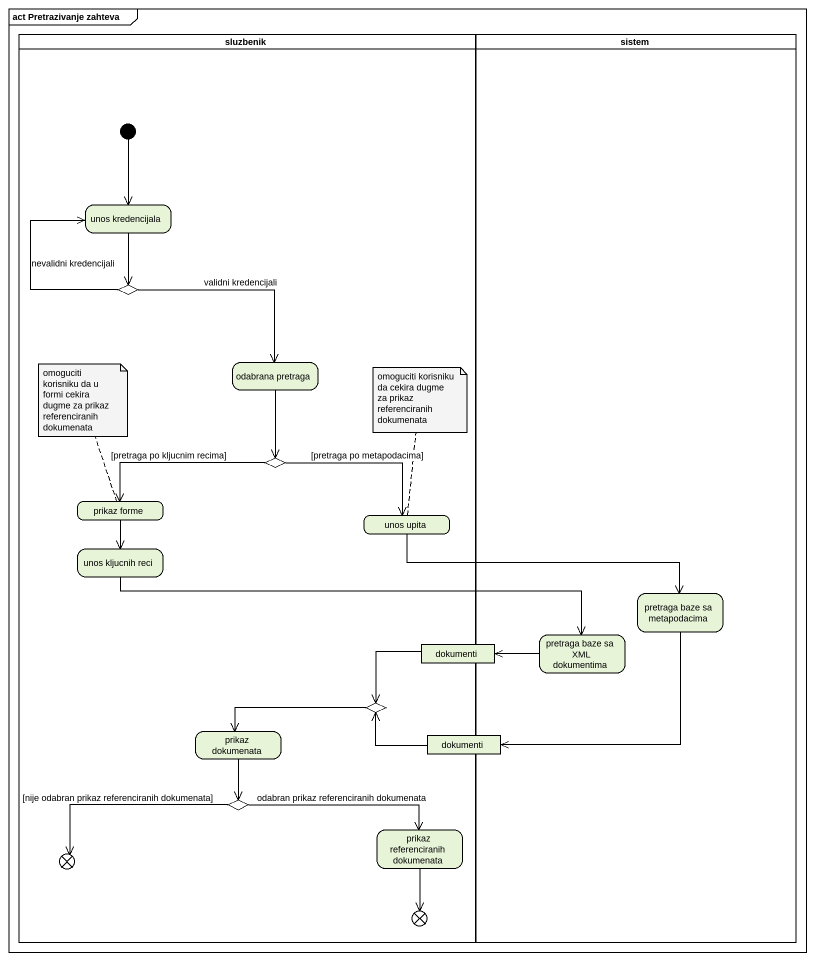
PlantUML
@startuml
mainframe act Pretrazivanje zahteva
hide empty description
state sluzbenik <<partition>> {
  state "unos kredencijala" as unos_kredencijala
  state choice1 <<choice>>
  state "odabrana pretraga" as odabrana_pretraga
  state choice2 <<choice>>
  state "prikaz forme" as prikaz_forme
  state "unos upita" as unos_upita
  state "unos kljucnih reci" as unos_kljucnih_reci
  state choice3 <<choice>>
  state "prikaz dokumenata" as prikaz_dokumenata
  state choice4 <<choice>>
  state "prikaz referenciranih dokumenata" as prikaz_referenciranih
  state flowfinal1 <<end>>
  state flowfinal2 <<end>>
  [*] --> unos_kredencijala
}
state sistem <<partition>> {
  state "pretraga baze sa metapodacima" as pretraga_baze_sa
  state "pretraga baze sa XML dokumentima" as pretraga_baze_sa_XML
}
state dokumenti <<object>>
state "dokumenti" as dokumenti_2 <<object>>
unos_kredencijala --> choice1
choice1 -up-> unos_kredencijala : nevalidni kredencijali
choice1 -right-> odabrana_pretraga : validni kredencijali
odabrana_pretraga --> choice2
choice2 -left-> prikaz_forme : [pretraga po kljucnim recima]
choice2 -right-> unos_upita : [pretraga po metapodacima]
prikaz_forme --> unos_kljucnih_reci
unos_upita -right-> pretraga_baze_sa
unos_kljucnih_reci -right-> pretraga_baze_sa_XML
pretraga_baze_sa --> dokumenti_2
dokumenti --> choice3
pretraga_baze_sa_XML -left-> dokumenti
choice3 -left-> prikaz_dokumenata
prikaz_dokumenata --> choice4
dokumenti_2 -left-> choice3
choice4 -right-> prikaz_referenciranih : odabran prikaz referenciranih dokumenata
choice4 -left-> flowfinal1 : [nije odabran prikaz referenciranih dokumenata]
prikaz_referenciranih --> flowfinal2
note top of prikaz_forme : omoguciti korisniku da u formi cekira dugme za prikaz referenciranih dokumenata
note top of unos_upita : omoguciti korisniku da cekira dugme za prikaz referenciranih dokumenata
@enduml
